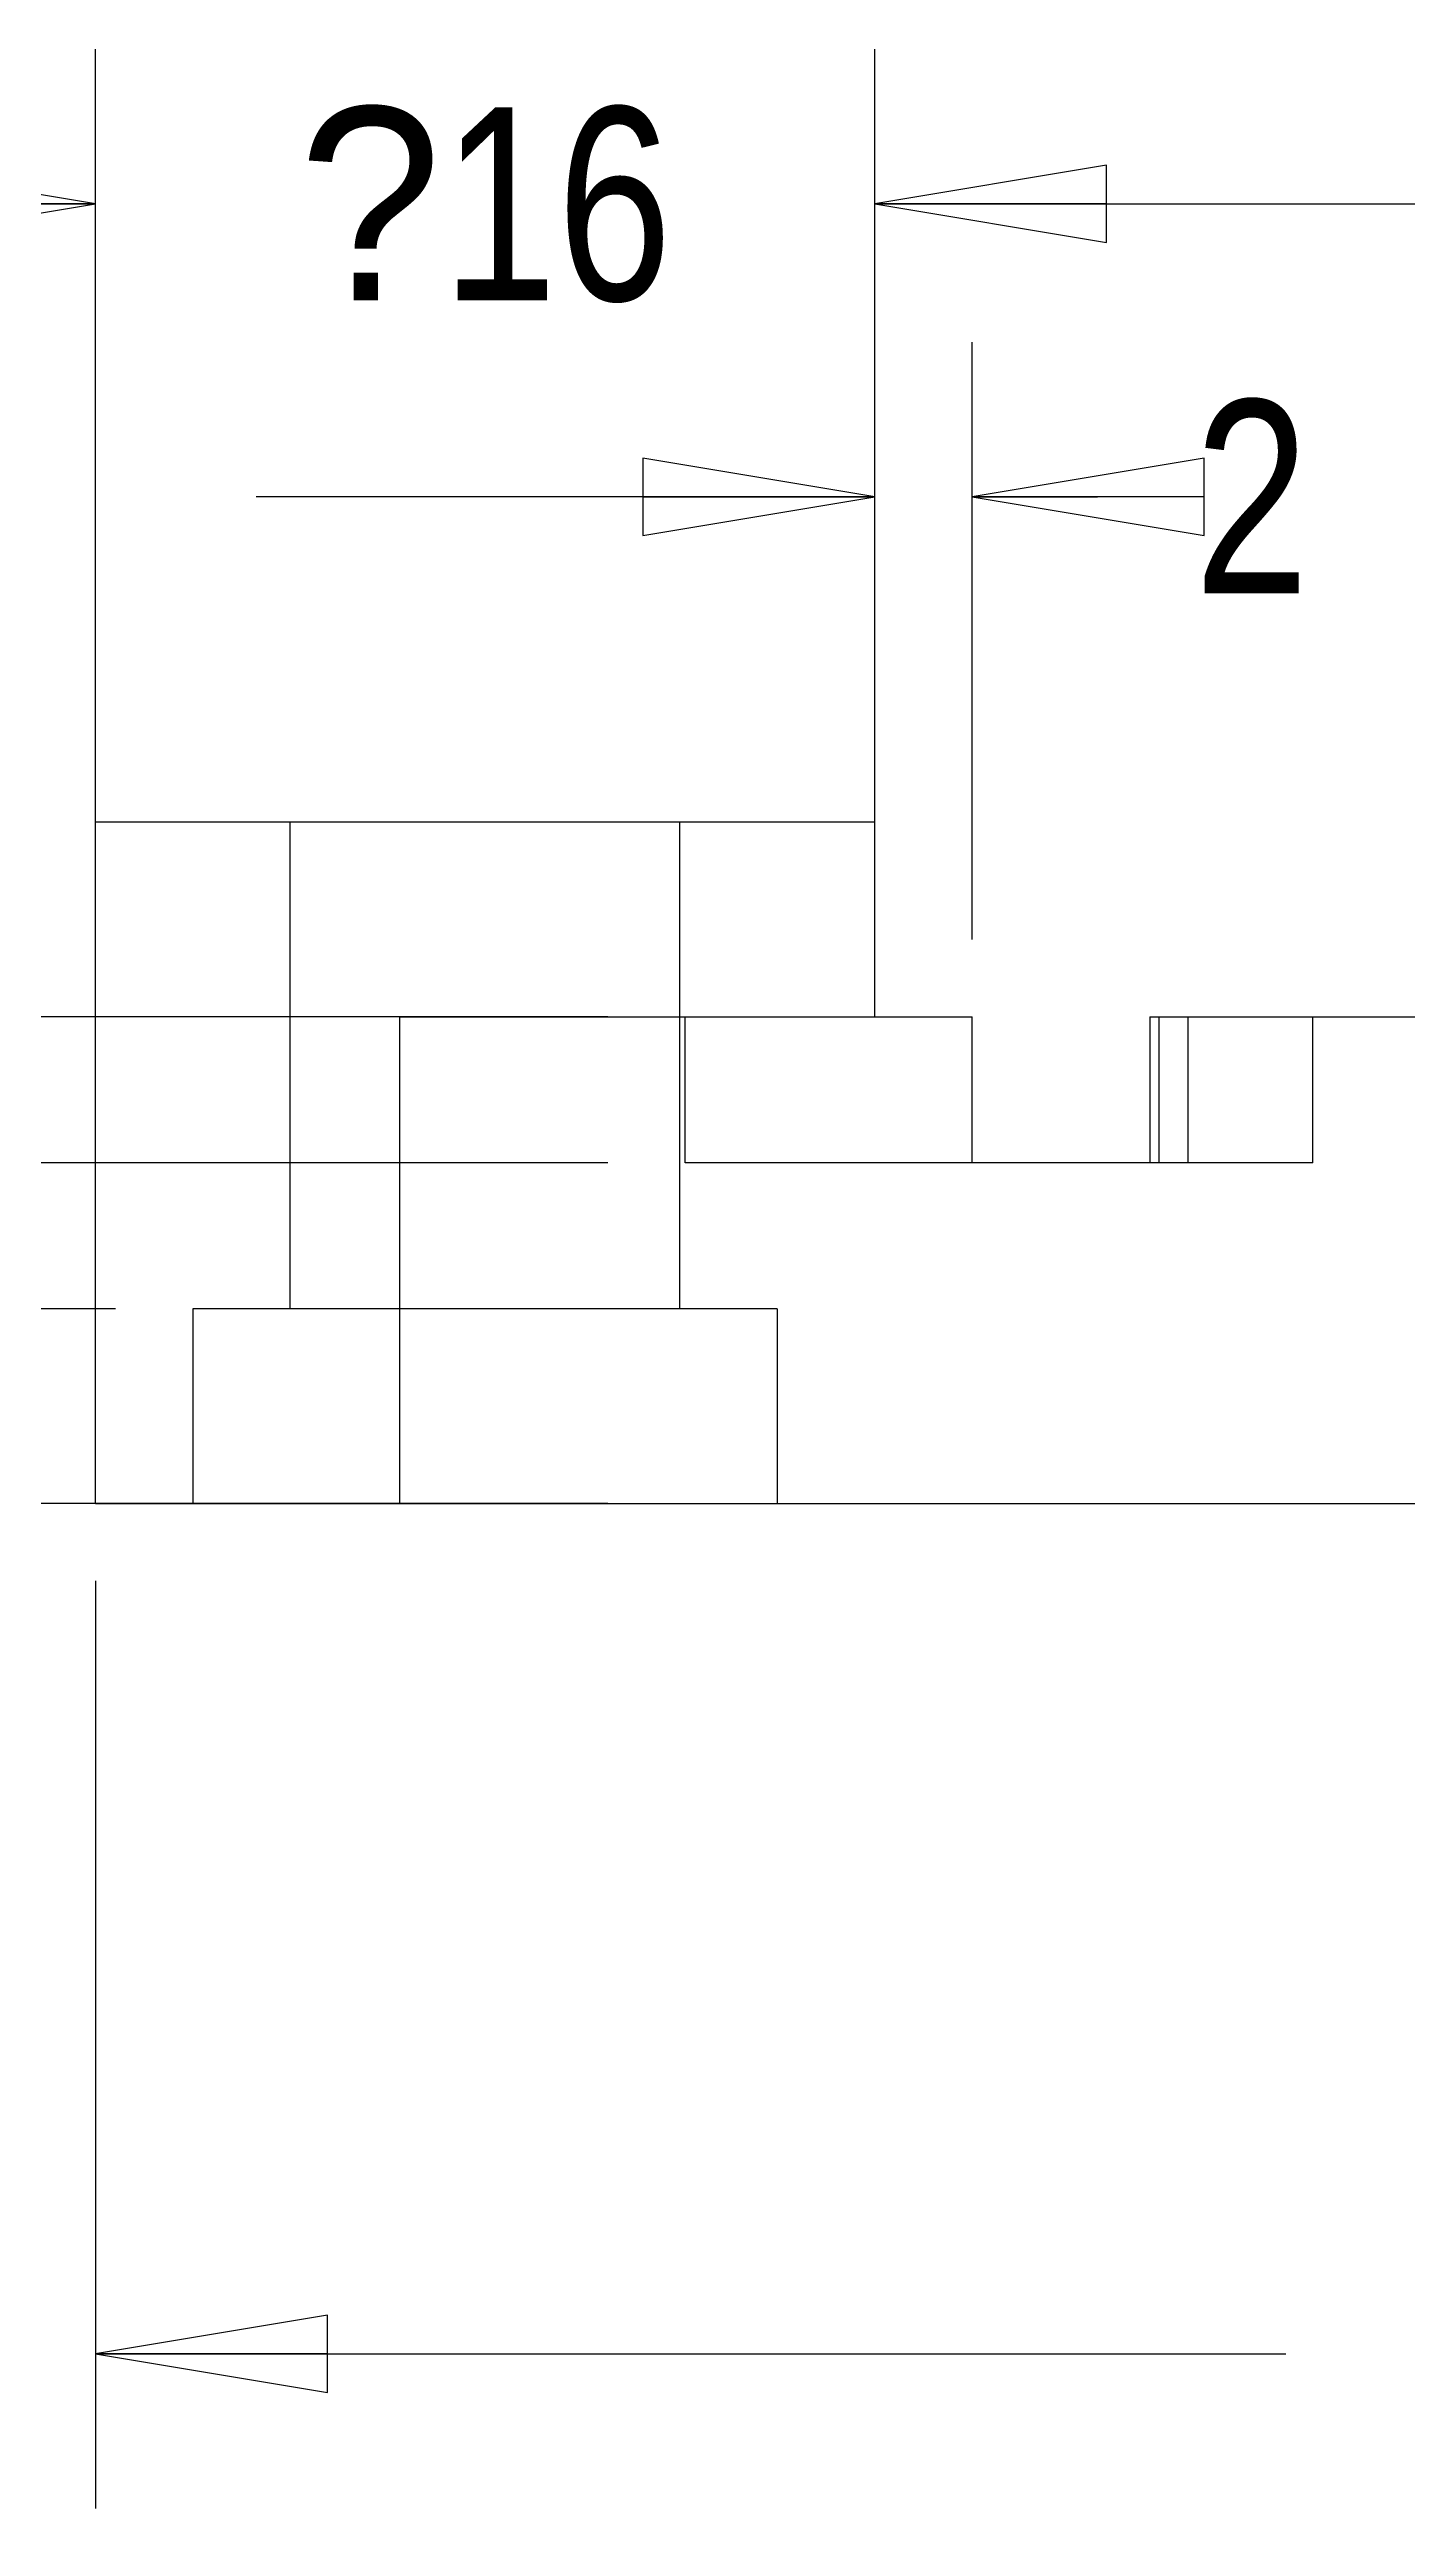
# Model space of a CAD drawing. Header units: millimetres. Extents: x 0 to 297, y 0 to 210.
# Drawn here: x 37.6 to 65.5, y 47.6 to 98.1 of the extents above; entities that cross this region are included whole.
import ezdxf

# ---------------------------------------------------------------- set-up
doc = ezdxf.new("R2010")
doc.units = ezdxf.units.MM
doc.header["$LTSCALE"] = 0.64311
doc.header["$MEASUREMENT"] = 0
doc.layers.get('0').update_dxf_attribs({"linetype": 'CONTINUOUS'})
doc.styles.get("Standard").update_dxf_attribs({"font": 'txt', "width": 0.8})
doc.styles.add('TEXTSTYLE_2', font='symbol_asme.ttf')
doc.dimstyles.new('DIMSTYLE_1', dxfattribs={"dimtxt": 0.15625, "dimasz": 0.1875, "dimexe": 0.125, "dimexo": 0.625, "dimgap": 0.078125, "dimtad": 1, "dimzin": 4, "dimtxsty": 'STANDARD', "dimblk": 'CLOSED', "dimblk1": 'CLOSED', "dimblk2": 'CLOSED', "dimcen": 2.5, "dimazin": 1, "dimtfac": 1, "dimtmove": 0, "dimatfit": 3, "dimldrblk": 'CLOSED', "dimtzin": 4})

# ---------------------------------------------------------------- blocks, each defined once
blk = doc.blocks.new('_CLOSED')
at = {"color": 0, "linetype": 'ByBlock'}
for p, q in [((0, 0), (-1, 0.167)), ((-1, 0.167), (-1, -0.167)), ((-1, -0.167), (0, 0)), ((-1, 0), (0, 0))]:
    blk.add_line(p, q, dxfattribs=at)
blk = doc.blocks.new('*D1')
at = {"color": 2, "linetype": 'Continuous', "transparency": 16777216}
for p, q in [((12.568, 78.271), (12.568, 90.971)), ((49.046, 78.271), (9.393, 78.271)), ((49.046, 68.271), (9.393, 68.271)), ((12.568, 68.271), (12.568, 55.571))]:
    blk.add_line(p, q, dxfattribs=at)
at = {"color": 2, "linetype": 'Continuous', "transparency": 16777216, "xscale": 4.762499999999999, "yscale": 4.762499999999999, "zscale": 4.762499999999999}
for p, rotation in [((12.568, 78.271), -90.00000000000001), ((12.568, 68.271), 90)]:
    blk.add_blockref('_CLOSED', p, dxfattribs=dict(at, rotation=rotation))
at = {"color": 2, "linetype": 'Continuous', "transparency": 16777216, "insert": (12.568, 75.256), "char_height": 3.9688, "width": 6.35, "attachment_point": 2, "line_spacing_factor": 0.9}
blk.add_mtext('10', dxfattribs=at)
blk = doc.blocks.new('*D6')
at = {"color": 2, "linetype": 'Continuous', "transparency": 16777216}
for p, q in [((28.088, 72.271), (28.088, 84.971)), ((38.942, 72.271), (24.913, 72.271)), ((38.942, 68.271), (24.913, 68.271)), ((28.088, 68.271), (28.088, 55.571))]:
    blk.add_line(p, q, dxfattribs=at)
at = {"color": 2, "linetype": 'Continuous', "transparency": 16777216, "xscale": 4.762499999999999, "yscale": 4.762499999999999, "zscale": 4.762499999999999}
for p, rotation in [((28.088, 72.271), -90.00000000000001), ((28.088, 68.271), 90)]:
    blk.add_blockref('_CLOSED', p, dxfattribs=dict(at, rotation=rotation))
at = {"color": 2, "linetype": 'Continuous', "transparency": 16777216, "insert": (28.088, 72.256), "char_height": 3.969, "width": 3.175, "attachment_point": 2, "line_spacing_factor": 0.9}
blk.add_mtext('4', dxfattribs=at)
blk = doc.blocks.new('*D8')
at = {"color": 2, "linetype": 'Continuous', "transparency": 16777216}
for p, q in [((38.529, 79.859), (38.529, 98.146)), ((54.529, 79.859), (54.529, 98.146)), ((38.529, 94.971), (25.829, 94.971)), ((54.529, 94.971), (67.229, 94.971))]:
    blk.add_line(p, q, dxfattribs=at)
at = {"color": 2, "linetype": 'Continuous', "transparency": 16777216, "xscale": 4.762499999999999, "yscale": 4.762499999999999, "zscale": 4.762499999999999}
blk.add_blockref('_CLOSED', (38.529, 94.971), dxfattribs=at)
at = {"color": 2, "linetype": 'Continuous', "transparency": 16777216, "xscale": 4.762499999999999, "yscale": 4.762499999999999, "zscale": 4.762499999999999, "rotation": 180}
blk.add_blockref('_CLOSED', (54.529, 94.971), dxfattribs=at)
at = {"color": 2, "linetype": 'Continuous', "transparency": 16777216, "insert": (46.529, 96.956), "char_height": 3.96875, "width": 11.03109, "attachment_point": 2, "line_spacing_factor": 0.9, "style": 'TEXTSTYLE_2'}
blk.add_mtext('?\\ftxt;{\\W0.8;16}', dxfattribs=at)
blk = doc.blocks.new('*D10')
at = {"color": 2, "linetype": 'Continuous', "transparency": 16777216}
for p, q in [((36.942, 82.271), (1.705, 82.271)), ((4.88, 82.271), (4.88, 79.24)), ((4.88, 68.271), (4.88, 71.302)), ((36.942, 68.271), (1.705, 68.271))]:
    blk.add_line(p, q, dxfattribs=at)
at = {"color": 2, "linetype": 'Continuous', "transparency": 16777216, "xscale": 4.762499999999999, "yscale": 4.762499999999999, "zscale": 4.762499999999999}
for p, rotation in [((4.88, 82.271), 90), ((4.88, 68.271), -90.00000000000001)]:
    blk.add_blockref('_CLOSED', p, dxfattribs=dict(at, rotation=rotation))
at = {"color": 2, "linetype": 'Continuous', "transparency": 16777216, "insert": (4.88, 77.256), "char_height": 3.9688, "width": 6.35, "attachment_point": 2, "line_spacing_factor": 0.9}
blk.add_mtext('14', dxfattribs=at)
blk = doc.blocks.new('*D11')
at = {"color": 2, "linetype": 'Continuous', "transparency": 16777216}
for p, q in [((24.001, 75.271), (24.001, 87.971)), ((49.046, 75.271), (20.826, 75.271)), ((43.192, 68.271), (20.826, 68.271)), ((24.001, 68.271), (24.001, 55.571))]:
    blk.add_line(p, q, dxfattribs=at)
at = {"color": 2, "linetype": 'Continuous', "transparency": 16777216, "xscale": 4.762499999999999, "yscale": 4.762499999999999, "zscale": 4.762499999999999}
for p, rotation in [((24.001, 75.271), -90.00000000000001), ((24.001, 68.271), 90)]:
    blk.add_blockref('_CLOSED', p, dxfattribs=dict(at, rotation=rotation))
at = {"color": 2, "linetype": 'Continuous', "transparency": 16777216, "insert": (24.001, 73.756), "char_height": 3.969, "width": 3.175, "attachment_point": 2, "line_spacing_factor": 0.9}
blk.add_mtext('7', dxfattribs=at)
blk = doc.blocks.new('*D12')
at = {"color": 2, "linetype": 'Continuous', "transparency": 16777216}
for p, q in [((54.529, 83.859), (54.529, 92.128)), ((56.529, 79.859), (56.529, 92.128)), ((54.529, 88.953), (41.829, 88.953)), ((56.529, 88.953), (59.106, 88.953))]:
    blk.add_line(p, q, dxfattribs=at)
at = {"color": 2, "linetype": 'Continuous', "transparency": 16777216, "xscale": 4.762499999999999, "yscale": 4.762499999999999, "zscale": 4.762499999999999}
blk.add_blockref('_CLOSED', (54.529, 88.953), dxfattribs=at)
at = {"color": 2, "linetype": 'Continuous', "transparency": 16777216, "xscale": 4.762499999999999, "yscale": 4.762499999999999, "zscale": 4.762499999999999, "rotation": 180}
blk.add_blockref('_CLOSED', (56.529, 88.953), dxfattribs=at)
at = {"color": 2, "linetype": 'Continuous', "transparency": 16777216, "insert": (61.09, 90.938), "char_height": 3.969, "width": 3.175, "attachment_point": 1, "line_spacing_factor": 0.9}
blk.add_mtext('2', dxfattribs=at)
blk = doc.blocks.new('*D13')
at = {"color": 2, "linetype": 'Continuous', "transparency": 16777216}
for p, q in [((38.529, 66.684), (38.529, 47.628)), ((93.529, 66.684), (93.529, 47.628)), ((38.529, 50.803), (62.969, 50.803)), ((93.529, 50.803), (73.288, 50.803))]:
    blk.add_line(p, q, dxfattribs=at)
at = {"color": 2, "linetype": 'Continuous', "transparency": 16777216, "xscale": 4.762499999999999, "yscale": 4.762499999999999, "zscale": 4.762499999999999, "rotation": 180}
blk.add_blockref('_CLOSED', (38.529, 50.803), dxfattribs=at)
at = {"color": 2, "linetype": 'Continuous', "transparency": 16777216, "xscale": 4.762499999999999, "yscale": 4.762499999999999, "zscale": 4.762499999999999}
blk.add_blockref('_CLOSED', (93.529, 50.803), dxfattribs=at)
at = {"color": 2, "linetype": 'Continuous', "transparency": 16777216, "insert": (68.129, 52.788), "char_height": 3.9688, "width": 6.35, "attachment_point": 2, "line_spacing_factor": 0.9}
blk.add_mtext('55', dxfattribs=at)

msp = doc.modelspace()

# ---------------------------------------------------------------- linework, layer by layer
at = {"color": 7, "linetype": 'Continuous'}
for p, q in [((38.529, 68.271), (38.529, 82.271)), ((54.529, 82.271), (38.529, 82.271)), ((42.529, 72.271), (42.529, 82.271)), ((50.529, 72.271), (50.529, 82.271)), ((54.529, 78.271), (54.529, 82.271)), ((44.779, 68.271), (44.779, 78.271)), ((44.779, 78.271), (56.529, 78.271)), ((50.634, 75.271), (50.634, 78.271)), ((56.529, 75.271), (56.529, 78.271)), ((60.179, 78.271), (60.179, 75.271)), ((60.179, 78.271), (93.529, 78.271)), ((60.365, 78.271), (60.365, 75.271)), ((60.961, 78.271), (60.961, 75.271)), ((63.529, 75.271), (63.529, 78.271)), ((63.529, 75.271), (50.634, 75.271)), ((40.529, 72.271), (40.529, 68.271)), ((52.529, 72.271), (40.529, 72.271)), ((52.529, 72.271), (52.529, 68.271)), ((38.529, 68.271), (93.529, 68.271))]:
    msp.add_line(p, q, dxfattribs=at)

# ---------------------------------------------------------------- dimensions: what is measured, and where the dimension line sits
at = {"color": 2, "linetype": 'Continuous'}
dim = msp.add_linear_dim(base=(38.529, 94.971), p1=(54.529, 78.271), p2=(38.529, 78.271), angle=180, text='{\\fSymbol_ASME;\\W1.0;?}<>', dimstyle='DIMSTYLE_1', dxfattribs=at)
dim.commit()
dim.dimension.update_dxf_attribs({"geometry": '*D8', "text_midpoint": (46.529, 94.971), "dimtype": 160})
for base, p1, p2, angle, picture, middle in [((54.529, 88.953), (56.529, 78.271), (54.529, 82.271), 180, '*D12', (62.678, 88.953)), ((12.568, 78.271), (50.634, 68.271), (50.634, 78.271), 90, '*D1', (12.965, 73.271)), ((24.001, 75.271), (44.779, 68.271), (50.634, 75.271), 90, '*D11', (24.001, 71.771)), ((28.088, 72.271), (40.529, 68.271), (40.529, 72.271), 90, '*D6', (28.187, 70.271)), ((4.88, 68.271), (38.529, 82.271), (38.529, 68.271), 270, '*D10', (5.376, 75.271))]:
    dim = msp.add_linear_dim(base=base, p1=p1, p2=p2, angle=angle, dimstyle='DIMSTYLE_1', dxfattribs=at)
    dim.commit()
    dim.dimension.update_dxf_attribs({"geometry": picture, "text_midpoint": middle, "dimtype": 160})
dim = msp.add_linear_dim(base=(93.529, 50.803), p1=(38.529, 68.271), p2=(93.529, 68.271), dimstyle='DIMSTYLE_1', dxfattribs=at)
dim.commit()
dim.dimension.update_dxf_attribs({"geometry": '*D13', "text_midpoint": (68.228, 50.803), "dimtype": 160})

doc.saveas('drawing.dxf')
